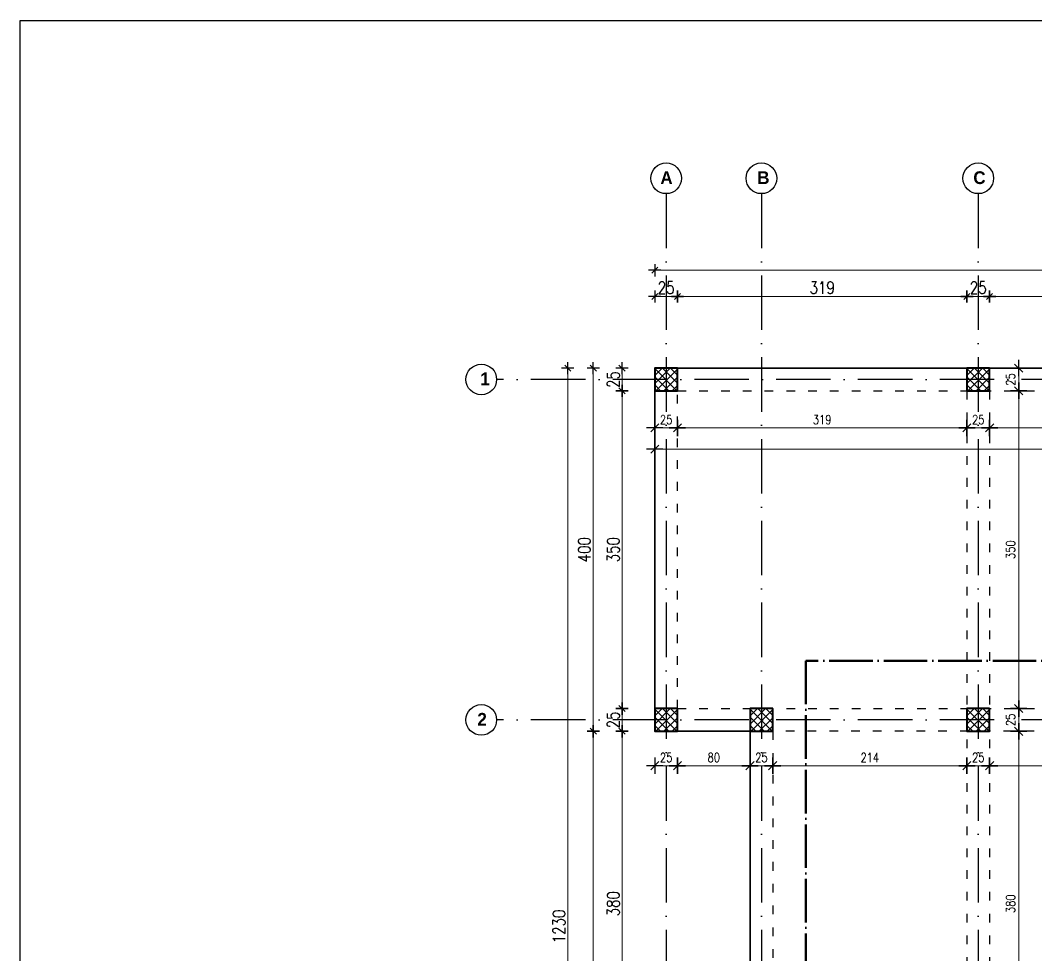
# Model space of a CAD drawing. Header units: metres. Extents: x 2674 to 33045, y -10854 to 2806.
# Drawn here: x 6315 to 7434, y 1230 to 2259 of the extents above; entities that cross this region are included whole.
import ezdxf

# ---------------------------------------------------------------- set-up
doc = ezdxf.new("R2010")
doc.units = ezdxf.units.M
for name, pattern in [('ACAD_ISO03W100', [30, 12, -18]), ('ACAD_ISO04W100', [30, 24, -3, 0, -3]), ('ACAD_ISO10W100', [18, 12, -3, 0, -3])]:
    doc.linetypes.add(name, pattern=pattern)
doc.layers.add('2d hamdia', color=7, linetype='Continuous')
doc.styles.add('_DIM Romans 0.8', font='romans.shx', dxfattribs={"width": 0.8})
doc.styles.get("Standard").update_dxf_attribs({"font": 'arial.ttf'})
doc.dimstyles.new('50 jasht', dxfattribs={"dimscale": 15, "dimtxt": 0.9, "dimasz": 0.3, "dimexe": 1.25, "dimexo": 0.625, "dimgap": 0.2, "dimtad": 1, "dimdec": 0, "dimzin": 12, "dimdsep": 46, "dimtxsty": '_DIM Romans 0.8', "dimblk": '- Kosa Crta za DIM (Mala)', "dimcen": 1, "dimse1": 1, "dimse2": 1, "dimclrd": 256, "dimclrt": 256, "dimazin": 3, "dimtfac": 1, "dimtdec": 0, "dimtix": 1, "dimtmove": 0, "dimatfit": 3, "dimfxl": 1, "dimlwd": 0, "dimarcsym": 0})
doc.dimstyles.new('50 mrena', dxfattribs={"dimscale": 10, "dimtxt": 1, "dimasz": 0.6, "dimexe": 1.25, "dimexo": 0.625, "dimgap": 0.4, "dimtad": 1, "dimdec": 0, "dimzin": 12, "dimdsep": 46, "dimtxsty": '_DIM Romans 0.8', "dimblk": '- Kosa Crta za DIM (Mala)', "dimcen": 2.5, "dimse1": 1, "dimse2": 1, "dimclrd": 256, "dimclrt": 256, "dimadec": 0, "dimazin": 3, "dimtfac": 1, "dimtdec": 0, "dimtix": 1, "dimtmove": 0, "dimatfit": 3, "dimfxl": 1, "dimlwd": 15, "dimarcsym": 0})

# ---------------------------------------------------------------- blocks, each defined once
blk = doc.blocks.new('- Kosa Crta za DIM (Mala)')
for points in [[(-1.5, 0), (1.5, 0)], [(-0.75, -0.75), (0.75, 0.75)], [(0, -1.5), (0, 1.5)]]:
    blk.add_lwpolyline(points)
blk = doc.blocks.new('*D117')
at = {"lineweight": 0, "transparency": 16777216}
blk.add_line((7018.8, 1954.6), (7034.8, 1954.6), dxfattribs=at)
at = {"layer": 'Defpoints', "color": 0, "lineweight": 0, "transparency": 16777216}
for p in [(7039.3, 1954.6), (7014.3, 1875.7), (7039.3, 1875.7)]:
    blk.add_point(p, dxfattribs=at)
at = {"lineweight": 0, "transparency": 16777216, "xscale": 4.5, "yscale": 4.5, "zscale": 4.5, "rotation": 180}
blk.add_blockref('- Kosa Crta za DIM (Mala)', (7014.3, 1954.6), dxfattribs=at)
at = {"lineweight": 0, "transparency": 16777216, "xscale": 4.5, "yscale": 4.5, "zscale": 4.5}
blk.add_blockref('- Kosa Crta za DIM (Mala)', (7039.3, 1954.6), dxfattribs=at)
at = {"lineweight": 0, "transparency": 16777216, "insert": (7026.8, 1964.3), "char_height": 13.5, "attachment_point": 5, "style": '_DIM Romans 0.8'}
blk.add_mtext('25', dxfattribs=at)
blk = doc.blocks.new('*D118')
at = {"lineweight": 0, "transparency": 16777216}
blk.add_line((7043.8, 1954.6), (7353.8, 1954.6), dxfattribs=at)
at = {"layer": 'Defpoints', "color": 0, "lineweight": 0, "transparency": 16777216}
for p in [(7358.3, 1954.6), (7039.3, 1875.7), (7358.3, 1875.7)]:
    blk.add_point(p, dxfattribs=at)
at = {"lineweight": 0, "transparency": 16777216, "xscale": 4.5, "yscale": 4.5, "zscale": 4.5, "rotation": 180}
blk.add_blockref('- Kosa Crta za DIM (Mala)', (7039.3, 1954.6), dxfattribs=at)
at = {"lineweight": 0, "transparency": 16777216, "xscale": 4.5, "yscale": 4.5, "zscale": 4.5}
blk.add_blockref('- Kosa Crta za DIM (Mala)', (7358.3, 1954.6), dxfattribs=at)
at = {"lineweight": 0, "transparency": 16777216, "insert": (7198.8, 1964.3), "char_height": 13.5, "attachment_point": 5, "style": '_DIM Romans 0.8'}
blk.add_mtext('319', dxfattribs=at)
blk = doc.blocks.new('*D119')
at = {"lineweight": 0, "transparency": 16777216}
blk.add_line((7362.8, 1954.6), (7378.8, 1954.6), dxfattribs=at)
at = {"layer": 'Defpoints', "color": 0, "lineweight": 0, "transparency": 16777216}
for p in [(7383.3, 1954.6), (7358.3, 1875.7), (7383.3, 1875.7)]:
    blk.add_point(p, dxfattribs=at)
at = {"lineweight": 0, "transparency": 16777216, "xscale": 4.5, "yscale": 4.5, "zscale": 4.5, "rotation": 180}
blk.add_blockref('- Kosa Crta za DIM (Mala)', (7358.3, 1954.6), dxfattribs=at)
at = {"lineweight": 0, "transparency": 16777216, "xscale": 4.5, "yscale": 4.5, "zscale": 4.5}
blk.add_blockref('- Kosa Crta za DIM (Mala)', (7383.3, 1954.6), dxfattribs=at)
at = {"lineweight": 0, "transparency": 16777216, "insert": (7370.8, 1964.3), "char_height": 13.5, "attachment_point": 5, "style": '_DIM Romans 0.8'}
blk.add_mtext('25', dxfattribs=at)
blk = doc.blocks.new('*D120')
at = {"lineweight": 0, "transparency": 16777216}
blk.add_line((7387.8, 1954.6), (7718.8, 1954.6), dxfattribs=at)
at = {"layer": 'Defpoints', "color": 0, "lineweight": 0, "transparency": 16777216}
for p in [(7723.3, 1954.6), (7383.3, 1875.7), (7723.3, 1875.7)]:
    blk.add_point(p, dxfattribs=at)
at = {"lineweight": 0, "transparency": 16777216, "xscale": 4.5, "yscale": 4.5, "zscale": 4.5, "rotation": 180}
blk.add_blockref('- Kosa Crta za DIM (Mala)', (7383.3, 1954.6), dxfattribs=at)
at = {"lineweight": 0, "transparency": 16777216, "xscale": 4.5, "yscale": 4.5, "zscale": 4.5}
blk.add_blockref('- Kosa Crta za DIM (Mala)', (7723.3, 1954.6), dxfattribs=at)
at = {"lineweight": 0, "transparency": 16777216, "insert": (7553.3, 1964.3), "char_height": 13.5, "attachment_point": 5, "style": '_DIM Romans 0.8'}
blk.add_mtext('340', dxfattribs=at)
blk = doc.blocks.new('*D124')
at = {"lineweight": 0, "transparency": 16777216}
blk.add_line((7018.8, 1983.5), (8148.8, 1983.5), dxfattribs=at)
at = {"layer": 'Defpoints', "color": 0, "lineweight": 0, "transparency": 16777216}
for p in [(8153.3, 1983.5), (7014.3, 1875.7), (8153.3, 1875.7)]:
    blk.add_point(p, dxfattribs=at)
at = {"lineweight": 0, "transparency": 16777216, "xscale": 4.5, "yscale": 4.5, "zscale": 4.5, "rotation": 180}
blk.add_blockref('- Kosa Crta za DIM (Mala)', (7014.3, 1983.5), dxfattribs=at)
at = {"lineweight": 0, "transparency": 16777216, "xscale": 4.5, "yscale": 4.5, "zscale": 4.5}
blk.add_blockref('- Kosa Crta za DIM (Mala)', (8153.3, 1983.5), dxfattribs=at)
at = {"lineweight": 0, "transparency": 16777216, "insert": (7583.8, 1993.2), "char_height": 13.5, "attachment_point": 5, "style": '_DIM Romans 0.8'}
blk.add_mtext('1139', dxfattribs=at)
blk = doc.blocks.new('*D155')
at = {"lineweight": 0, "transparency": 16777216}
blk.add_line((6978.2, 1100.2), (6978.2, 1471.2), dxfattribs=at)
at = {"layer": 'Defpoints', "color": 0, "lineweight": 0, "transparency": 16777216}
for p in [(6978.2, 1475.7), (7119.3, 1475.7), (7119.3, 1095.7)]:
    blk.add_point(p, dxfattribs=at)
at = {"lineweight": 0, "transparency": 16777216, "xscale": 4.5, "yscale": 4.5, "zscale": 4.5}
for p, rotation in [((6978.2, 1475.7), 90), ((6978.2, 1095.7), 270)]:
    blk.add_blockref('- Kosa Crta za DIM (Mala)', p, dxfattribs=dict(at, rotation=rotation))
at = {"lineweight": 0, "transparency": 16777216, "insert": (6968.5, 1285.7), "char_height": 13.5, "attachment_point": 5, "rotation": 90, "style": '_DIM Romans 0.8'}
blk.add_mtext('380', dxfattribs=at)
blk = doc.blocks.new('*D156')
at = {"lineweight": 0, "transparency": 16777216}
blk.add_line((6978.2, 1480.2), (6978.2, 1496.2), dxfattribs=at)
at = {"layer": 'Defpoints', "color": 0, "lineweight": 0, "transparency": 16777216}
for p in [(6978.2, 1500.7), (7119.3, 1500.7), (7119.3, 1475.7)]:
    blk.add_point(p, dxfattribs=at)
at = {"lineweight": 0, "transparency": 16777216, "xscale": 4.5, "yscale": 4.5, "zscale": 4.5}
for p, rotation in [((6978.2, 1500.7), 90), ((6978.2, 1475.7), 270)]:
    blk.add_blockref('- Kosa Crta za DIM (Mala)', p, dxfattribs=dict(at, rotation=rotation))
at = {"lineweight": 0, "transparency": 16777216, "insert": (6968.5, 1488.2), "char_height": 13.5, "attachment_point": 5, "rotation": 90, "style": '_DIM Romans 0.8'}
blk.add_mtext('25', dxfattribs=at)
blk = doc.blocks.new('*D157')
at = {"lineweight": 0, "transparency": 16777216}
blk.add_line((6978.2, 1505.2), (6978.2, 1846.2), dxfattribs=at)
at = {"layer": 'Defpoints', "color": 0, "lineweight": 0, "transparency": 16777216}
for p in [(6978.2, 1850.7), (7039.3, 1850.7), (7119.3, 1500.7)]:
    blk.add_point(p, dxfattribs=at)
at = {"lineweight": 0, "transparency": 16777216, "xscale": 4.5, "yscale": 4.5, "zscale": 4.5}
for p, rotation in [((6978.2, 1850.7), 90), ((6978.2, 1500.7), 270)]:
    blk.add_blockref('- Kosa Crta za DIM (Mala)', p, dxfattribs=dict(at, rotation=rotation))
at = {"lineweight": 0, "transparency": 16777216, "insert": (6968.5, 1675.7), "char_height": 13.5, "attachment_point": 5, "rotation": 90, "style": '_DIM Romans 0.8'}
blk.add_mtext('350', dxfattribs=at)
blk = doc.blocks.new('*D158')
at = {"lineweight": 0, "transparency": 16777216}
blk.add_line((6978.2, 1855.2), (6978.2, 1871.2), dxfattribs=at)
at = {"layer": 'Defpoints', "color": 0, "lineweight": 0, "transparency": 16777216}
for p in [(6978.2, 1875.7), (7039.3, 1875.7), (7039.3, 1850.7)]:
    blk.add_point(p, dxfattribs=at)
at = {"lineweight": 0, "transparency": 16777216, "xscale": 4.5, "yscale": 4.5, "zscale": 4.5}
for p, rotation in [((6978.2, 1875.7), 90), ((6978.2, 1850.7), 270)]:
    blk.add_blockref('- Kosa Crta za DIM (Mala)', p, dxfattribs=dict(at, rotation=rotation))
at = {"lineweight": 0, "transparency": 16777216, "insert": (6968.5, 1863.2), "char_height": 13.5, "attachment_point": 5, "rotation": 90, "style": '_DIM Romans 0.8'}
blk.add_mtext('25', dxfattribs=at)
blk = doc.blocks.new('*D159')
at = {"lineweight": 0, "transparency": 16777216}
blk.add_line((6946.5, 1871.2), (6946.5, 1480.2), dxfattribs=at)
at = {"layer": 'Defpoints', "color": 0, "lineweight": 0, "transparency": 16777216}
for p in [(7014.3, 1875.7), (6946.5, 1475.7), (7014.3, 1475.7)]:
    blk.add_point(p, dxfattribs=at)
at = {"lineweight": 0, "transparency": 16777216, "xscale": 4.5, "yscale": 4.5, "zscale": 4.5}
for p, rotation in [((6946.5, 1875.7), 90), ((6946.5, 1475.7), 270)]:
    blk.add_blockref('- Kosa Crta za DIM (Mala)', p, dxfattribs=dict(at, rotation=rotation))
at = {"lineweight": 0, "transparency": 16777216, "insert": (6936.7, 1675.7), "char_height": 13.5, "attachment_point": 5, "rotation": 90, "style": '_DIM Romans 0.8'}
blk.add_mtext('400', dxfattribs=at)
blk = doc.blocks.new('*D160')
at = {"lineweight": 0, "transparency": 16777216}
blk.add_line((6946.5, 1471.2), (6946.5, 905.2), dxfattribs=at)
at = {"layer": 'Defpoints', "color": 0, "lineweight": 0, "transparency": 16777216}
for p in [(7014.3, 1475.7), (6946.5, 900.7), (7069.3, 900.7)]:
    blk.add_point(p, dxfattribs=at)
at = {"lineweight": 0, "transparency": 16777216, "xscale": 4.5, "yscale": 4.5, "zscale": 4.5}
for p, rotation in [((6946.5, 1475.7), 90), ((6946.5, 900.7), 270)]:
    blk.add_blockref('- Kosa Crta za DIM (Mala)', p, dxfattribs=dict(at, rotation=rotation))
at = {"lineweight": 0, "transparency": 16777216, "insert": (6936.7, 1188.2), "char_height": 13.5, "attachment_point": 5, "rotation": 90, "style": '_DIM Romans 0.8'}
blk.add_mtext('575', dxfattribs=at)
blk = doc.blocks.new('*D162')
at = {"lineweight": 0, "transparency": 16777216}
blk.add_line((6918.4, 650.2), (6918.4, 1871.2), dxfattribs=at)
at = {"layer": 'Defpoints', "color": 0, "lineweight": 0, "transparency": 16777216}
for p in [(6918.4, 1875.7), (7014.3, 1875.7), (7069.3, 645.7)]:
    blk.add_point(p, dxfattribs=at)
at = {"lineweight": 0, "transparency": 16777216, "xscale": 4.5, "yscale": 4.5, "zscale": 4.5}
for p, rotation in [((6918.4, 1875.7), 90), ((6918.4, 645.7), 270)]:
    blk.add_blockref('- Kosa Crta za DIM (Mala)', p, dxfattribs=dict(at, rotation=rotation))
at = {"lineweight": 0, "transparency": 16777216, "insert": (6908.7, 1260.7), "char_height": 13.5, "attachment_point": 5, "rotation": 90, "style": '_DIM Romans 0.8'}
blk.add_mtext('1230', dxfattribs=at)
blk = doc.blocks.new('*D163')
at = {"lineweight": 15, "transparency": 16777216}
blk.add_line((7020.3, 1809.9), (7033.3, 1809.9), dxfattribs=at)
at = {"layer": 'Defpoints', "color": 0, "lineweight": 0, "transparency": 16777216}
for p in [(7014.3, 1850.7), (7039.3, 1850.7), (7039.3, 1809.9)]:
    blk.add_point(p, dxfattribs=at)
at = {"lineweight": 15, "transparency": 16777216, "xscale": 6, "yscale": 6, "zscale": 6, "rotation": 180}
blk.add_blockref('- Kosa Crta za DIM (Mala)', (7014.3, 1809.9), dxfattribs=at)
at = {"lineweight": 15, "transparency": 16777216, "xscale": 6, "yscale": 6, "zscale": 6}
blk.add_blockref('- Kosa Crta za DIM (Mala)', (7039.3, 1809.9), dxfattribs=at)
at = {"lineweight": 0, "transparency": 16777216, "insert": (7026.8, 1818.9), "char_height": 10, "attachment_point": 5, "style": '_DIM Romans 0.8'}
blk.add_mtext('25', dxfattribs=at)
blk = doc.blocks.new('*D164')
at = {"lineweight": 15, "transparency": 16777216}
blk.add_line((7045.3, 1809.9), (7352.3, 1809.9), dxfattribs=at)
at = {"layer": 'Defpoints', "color": 0, "lineweight": 0, "transparency": 16777216}
for p in [(7039.3, 1850.7), (7358.3, 1850.7), (7358.3, 1809.9)]:
    blk.add_point(p, dxfattribs=at)
at = {"lineweight": 15, "transparency": 16777216, "xscale": 6, "yscale": 6, "zscale": 6, "rotation": 180}
blk.add_blockref('- Kosa Crta za DIM (Mala)', (7039.3, 1809.9), dxfattribs=at)
at = {"lineweight": 15, "transparency": 16777216, "xscale": 6, "yscale": 6, "zscale": 6}
blk.add_blockref('- Kosa Crta za DIM (Mala)', (7358.3, 1809.9), dxfattribs=at)
at = {"lineweight": 0, "transparency": 16777216, "insert": (7198.8, 1818.9), "char_height": 10, "attachment_point": 5, "style": '_DIM Romans 0.8'}
blk.add_mtext('319', dxfattribs=at)
blk = doc.blocks.new('*D165')
at = {"lineweight": 15, "transparency": 16777216}
blk.add_line((7364.3, 1809.9), (7377.3, 1809.9), dxfattribs=at)
at = {"layer": 'Defpoints', "color": 0, "lineweight": 0, "transparency": 16777216}
for p in [(7358.3, 1850.7), (7383.3, 1850.7), (7383.3, 1809.9)]:
    blk.add_point(p, dxfattribs=at)
at = {"lineweight": 15, "transparency": 16777216, "xscale": 6, "yscale": 6, "zscale": 6, "rotation": 180}
blk.add_blockref('- Kosa Crta za DIM (Mala)', (7358.3, 1809.9), dxfattribs=at)
at = {"lineweight": 15, "transparency": 16777216, "xscale": 6, "yscale": 6, "zscale": 6}
blk.add_blockref('- Kosa Crta za DIM (Mala)', (7383.3, 1809.9), dxfattribs=at)
at = {"lineweight": 0, "transparency": 16777216, "insert": (7370.8, 1818.9), "char_height": 10, "attachment_point": 5, "style": '_DIM Romans 0.8'}
blk.add_mtext('25', dxfattribs=at)
blk = doc.blocks.new('*D166')
at = {"lineweight": 15, "transparency": 16777216}
blk.add_line((7389.3, 1809.9), (7717.3, 1809.9), dxfattribs=at)
at = {"layer": 'Defpoints', "color": 0, "lineweight": 0, "transparency": 16777216}
for p in [(7383.3, 1850.7), (7723.3, 1850.7), (7723.3, 1809.9)]:
    blk.add_point(p, dxfattribs=at)
at = {"lineweight": 15, "transparency": 16777216, "xscale": 6, "yscale": 6, "zscale": 6, "rotation": 180}
blk.add_blockref('- Kosa Crta za DIM (Mala)', (7383.3, 1809.9), dxfattribs=at)
at = {"lineweight": 15, "transparency": 16777216, "xscale": 6, "yscale": 6, "zscale": 6}
blk.add_blockref('- Kosa Crta za DIM (Mala)', (7723.3, 1809.9), dxfattribs=at)
at = {"lineweight": 0, "transparency": 16777216, "insert": (7553.3, 1818.9), "char_height": 10, "attachment_point": 5, "style": '_DIM Romans 0.8'}
blk.add_mtext('340', dxfattribs=at)
blk = doc.blocks.new('*D170')
at = {"lineweight": 15, "transparency": 16777216}
blk.add_line((8147.3, 1786.4), (7020.3, 1786.4), dxfattribs=at)
at = {"layer": 'Defpoints', "color": 0, "lineweight": 0, "transparency": 16777216}
for p in [(7014.3, 1850.7), (8153.3, 1850.7), (7014.3, 1786.4)]:
    blk.add_point(p, dxfattribs=at)
at = {"lineweight": 15, "transparency": 16777216, "xscale": 6, "yscale": 6, "zscale": 6, "rotation": 180}
blk.add_blockref('- Kosa Crta za DIM (Mala)', (7014.3, 1786.4), dxfattribs=at)
at = {"lineweight": 15, "transparency": 16777216, "xscale": 6, "yscale": 6, "zscale": 6}
blk.add_blockref('- Kosa Crta za DIM (Mala)', (8153.3, 1786.4), dxfattribs=at)
at = {"lineweight": 0, "transparency": 16777216, "insert": (7583.8, 1795.4), "char_height": 10, "attachment_point": 5, "style": '_DIM Romans 0.8'}
blk.add_mtext('1139', dxfattribs=at)
blk = doc.blocks.new('*D178')
at = {"lineweight": 15, "transparency": 16777216}
blk.add_line((7415.4, 1869.7), (7415.4, 1856.7), dxfattribs=at)
at = {"layer": 'Defpoints', "color": 0, "lineweight": 0, "transparency": 16777216}
for p in [(7383.3, 1875.7), (7383.3, 1850.7), (7415.4, 1850.7)]:
    blk.add_point(p, dxfattribs=at)
at = {"lineweight": 15, "transparency": 16777216, "xscale": 6, "yscale": 6, "zscale": 6}
for p, rotation in [((7415.4, 1875.7), 90), ((7415.4, 1850.7), 270)]:
    blk.add_blockref('- Kosa Crta za DIM (Mala)', p, dxfattribs=dict(at, rotation=rotation))
at = {"lineweight": 0, "transparency": 16777216, "insert": (7406.4, 1863.2), "char_height": 10, "attachment_point": 5, "rotation": 90, "style": '_DIM Romans 0.8'}
blk.add_mtext('25', dxfattribs=at)
blk = doc.blocks.new('*D179')
at = {"lineweight": 15, "transparency": 16777216}
blk.add_line((7415.4, 1844.7), (7415.4, 1506.7), dxfattribs=at)
at = {"layer": 'Defpoints', "color": 0, "lineweight": 0, "transparency": 16777216}
for p in [(7383.3, 1850.7), (7383.3, 1500.7), (7415.4, 1500.7)]:
    blk.add_point(p, dxfattribs=at)
at = {"lineweight": 15, "transparency": 16777216, "xscale": 6, "yscale": 6, "zscale": 6}
for p, rotation in [((7415.4, 1850.7), 90), ((7415.4, 1500.7), 270)]:
    blk.add_blockref('- Kosa Crta za DIM (Mala)', p, dxfattribs=dict(at, rotation=rotation))
at = {"lineweight": 0, "transparency": 16777216, "insert": (7406.4, 1675.7), "char_height": 10, "attachment_point": 5, "rotation": 90, "style": '_DIM Romans 0.8'}
blk.add_mtext('350', dxfattribs=at)
blk = doc.blocks.new('*D180')
at = {"lineweight": 15, "transparency": 16777216}
blk.add_line((7415.4, 1494.7), (7415.4, 1481.7), dxfattribs=at)
at = {"layer": 'Defpoints', "color": 0, "lineweight": 0, "transparency": 16777216}
for p in [(7383.3, 1500.7), (7383.3, 1475.7), (7415.4, 1475.7)]:
    blk.add_point(p, dxfattribs=at)
at = {"lineweight": 15, "transparency": 16777216, "xscale": 6, "yscale": 6, "zscale": 6}
for p, rotation in [((7415.4, 1500.7), 90), ((7415.4, 1475.7), 270)]:
    blk.add_blockref('- Kosa Crta za DIM (Mala)', p, dxfattribs=dict(at, rotation=rotation))
at = {"lineweight": 0, "transparency": 16777216, "insert": (7406.4, 1488.2), "char_height": 10, "attachment_point": 5, "rotation": 90, "style": '_DIM Romans 0.8'}
blk.add_mtext('25', dxfattribs=at)
blk = doc.blocks.new('*D181')
at = {"lineweight": 15, "transparency": 16777216}
blk.add_line((7415.4, 1469.7), (7415.4, 1101.7), dxfattribs=at)
at = {"layer": 'Defpoints', "color": 0, "lineweight": 0, "transparency": 16777216}
for p in [(7383.3, 1475.7), (7383.3, 1095.7), (7415.4, 1095.7)]:
    blk.add_point(p, dxfattribs=at)
at = {"lineweight": 15, "transparency": 16777216, "xscale": 6, "yscale": 6, "zscale": 6}
for p, rotation in [((7415.4, 1475.7), 90), ((7415.4, 1095.7), 270)]:
    blk.add_blockref('- Kosa Crta za DIM (Mala)', p, dxfattribs=dict(at, rotation=rotation))
at = {"lineweight": 0, "transparency": 16777216, "insert": (7406.4, 1285.7), "char_height": 10, "attachment_point": 5, "rotation": 90, "style": '_DIM Romans 0.8'}
blk.add_mtext('380', dxfattribs=at)
blk = doc.blocks.new('*D197')
at = {"lineweight": 15, "transparency": 16777216}
blk.add_line((7020.3, 1437.8), (7033.3, 1437.8), dxfattribs=at)
at = {"layer": 'Defpoints', "color": 0, "lineweight": 0, "transparency": 16777216}
for p in [(7014.3, 1475.7), (7039.3, 1475.7), (7039.3, 1437.8)]:
    blk.add_point(p, dxfattribs=at)
at = {"lineweight": 15, "transparency": 16777216, "xscale": 6, "yscale": 6, "zscale": 6, "rotation": 180}
blk.add_blockref('- Kosa Crta za DIM (Mala)', (7014.3, 1437.8), dxfattribs=at)
at = {"lineweight": 15, "transparency": 16777216, "xscale": 6, "yscale": 6, "zscale": 6}
blk.add_blockref('- Kosa Crta za DIM (Mala)', (7039.3, 1437.8), dxfattribs=at)
at = {"lineweight": 0, "transparency": 16777216, "insert": (7026.8, 1446.8), "char_height": 10, "attachment_point": 5, "style": '_DIM Romans 0.8'}
blk.add_mtext('25', dxfattribs=at)
blk = doc.blocks.new('*D198')
at = {"lineweight": 15, "transparency": 16777216}
blk.add_line((7045.3, 1437.8), (7113.3, 1437.8), dxfattribs=at)
at = {"layer": 'Defpoints', "color": 0, "lineweight": 0, "transparency": 16777216}
for p in [(7039.3, 1475.7), (7119.3, 1475.7), (7119.3, 1437.8)]:
    blk.add_point(p, dxfattribs=at)
at = {"lineweight": 15, "transparency": 16777216, "xscale": 6, "yscale": 6, "zscale": 6, "rotation": 180}
blk.add_blockref('- Kosa Crta za DIM (Mala)', (7039.3, 1437.8), dxfattribs=at)
at = {"lineweight": 15, "transparency": 16777216, "xscale": 6, "yscale": 6, "zscale": 6}
blk.add_blockref('- Kosa Crta za DIM (Mala)', (7119.3, 1437.8), dxfattribs=at)
at = {"lineweight": 0, "transparency": 16777216, "insert": (7079.3, 1446.8), "char_height": 10, "attachment_point": 5, "style": '_DIM Romans 0.8'}
blk.add_mtext('80', dxfattribs=at)
blk = doc.blocks.new('*D199')
at = {"lineweight": 15, "transparency": 16777216}
blk.add_line((7125.3, 1437.8), (7138.3, 1437.8), dxfattribs=at)
at = {"layer": 'Defpoints', "color": 0, "lineweight": 0, "transparency": 16777216}
for p in [(7119.3, 1475.7), (7144.3, 1475.7), (7144.3, 1437.8)]:
    blk.add_point(p, dxfattribs=at)
at = {"lineweight": 15, "transparency": 16777216, "xscale": 6, "yscale": 6, "zscale": 6, "rotation": 180}
blk.add_blockref('- Kosa Crta za DIM (Mala)', (7119.3, 1437.8), dxfattribs=at)
at = {"lineweight": 15, "transparency": 16777216, "xscale": 6, "yscale": 6, "zscale": 6}
blk.add_blockref('- Kosa Crta za DIM (Mala)', (7144.3, 1437.8), dxfattribs=at)
at = {"lineweight": 0, "transparency": 16777216, "insert": (7131.8, 1446.8), "char_height": 10, "attachment_point": 5, "style": '_DIM Romans 0.8'}
blk.add_mtext('25', dxfattribs=at)
blk = doc.blocks.new('*D200')
at = {"lineweight": 15, "transparency": 16777216}
blk.add_line((7150.3, 1437.8), (7352.3, 1437.8), dxfattribs=at)
at = {"layer": 'Defpoints', "color": 0, "lineweight": 0, "transparency": 16777216}
for p in [(7144.3, 1475.7), (7358.3, 1475.7), (7358.3, 1437.8)]:
    blk.add_point(p, dxfattribs=at)
at = {"lineweight": 15, "transparency": 16777216, "xscale": 6, "yscale": 6, "zscale": 6, "rotation": 180}
blk.add_blockref('- Kosa Crta za DIM (Mala)', (7144.3, 1437.8), dxfattribs=at)
at = {"lineweight": 15, "transparency": 16777216, "xscale": 6, "yscale": 6, "zscale": 6}
blk.add_blockref('- Kosa Crta za DIM (Mala)', (7358.3, 1437.8), dxfattribs=at)
at = {"lineweight": 0, "transparency": 16777216, "insert": (7251.3, 1446.8), "char_height": 10, "attachment_point": 5, "style": '_DIM Romans 0.8'}
blk.add_mtext('214', dxfattribs=at)
blk = doc.blocks.new('*D201')
at = {"lineweight": 15, "transparency": 16777216}
blk.add_line((7364.3, 1437.8), (7377.3, 1437.8), dxfattribs=at)
at = {"layer": 'Defpoints', "color": 0, "lineweight": 0, "transparency": 16777216}
for p in [(7358.3, 1475.7), (7383.3, 1475.7), (7383.3, 1437.8)]:
    blk.add_point(p, dxfattribs=at)
at = {"lineweight": 15, "transparency": 16777216, "xscale": 6, "yscale": 6, "zscale": 6, "rotation": 180}
blk.add_blockref('- Kosa Crta za DIM (Mala)', (7358.3, 1437.8), dxfattribs=at)
at = {"lineweight": 15, "transparency": 16777216, "xscale": 6, "yscale": 6, "zscale": 6}
blk.add_blockref('- Kosa Crta za DIM (Mala)', (7383.3, 1437.8), dxfattribs=at)
at = {"lineweight": 0, "transparency": 16777216, "insert": (7370.8, 1446.8), "char_height": 10, "attachment_point": 5, "style": '_DIM Romans 0.8'}
blk.add_mtext('25', dxfattribs=at)
blk = doc.blocks.new('*D202')
at = {"lineweight": 15, "transparency": 16777216}
blk.add_line((7389.3, 1437.8), (7717.3, 1437.8), dxfattribs=at)
at = {"layer": 'Defpoints', "color": 0, "lineweight": 0, "transparency": 16777216}
for p in [(7383.3, 1475.7), (7723.3, 1475.7), (7723.3, 1437.8)]:
    blk.add_point(p, dxfattribs=at)
at = {"lineweight": 15, "transparency": 16777216, "xscale": 6, "yscale": 6, "zscale": 6, "rotation": 180}
blk.add_blockref('- Kosa Crta za DIM (Mala)', (7383.3, 1437.8), dxfattribs=at)
at = {"lineweight": 15, "transparency": 16777216, "xscale": 6, "yscale": 6, "zscale": 6}
blk.add_blockref('- Kosa Crta za DIM (Mala)', (7723.3, 1437.8), dxfattribs=at)
at = {"lineweight": 0, "transparency": 16777216, "insert": (7553.3, 1446.8), "char_height": 10, "attachment_point": 5, "style": '_DIM Romans 0.8'}
blk.add_mtext('340', dxfattribs=at)

msp = doc.modelspace()

# ---------------------------------------------------------------- hatches: boundary and pattern name
at = {"layer": '2d hamdia', "lineweight": 0}
h = msp.add_hatch(dxfattribs=at)
h.set_pattern_fill('ANSI37', color=26, scale=2, style=0)
h.set_pattern_definition([(45, (-3951.329, -10), (-4.490128, 4.490128), []), (135, (-3951.329, -10), (-4.490128, -4.490128), [])])
h.paths.add_polyline_path([(7039.3, 1875.7), (7014.3, 1875.7), (7014.3, 1850.7), (7039.3, 1850.7)])
h = msp.add_hatch(dxfattribs=at)
h.set_pattern_fill('ANSI37', color=26, scale=2, style=0)
h.set_pattern_definition([(45, (-3607.329, -10), (-4.490128, 4.490128), []), (135, (-3607.329, -10), (-4.490128, -4.490128), [])])
h.paths.add_polyline_path([(7383.3, 1875.7), (7358.3, 1875.7), (7358.3, 1850.7), (7383.3, 1850.7)])
h = msp.add_hatch(dxfattribs=at)
h.set_pattern_fill('ANSI37', color=26, scale=2, style=0)
h.set_pattern_definition([(45, (-3951.329, -385), (-4.490128, 4.490128), []), (135, (-3951.329, -385), (-4.490128, -4.490128), [])])
h.paths.add_polyline_path([(7039.3, 1500.7), (7014.3, 1500.7), (7014.3, 1475.7), (7039.3, 1475.7)])
h = msp.add_hatch(dxfattribs=at)
h.set_pattern_fill('ANSI37', color=26, scale=2, style=0)
h.set_pattern_definition([(45, (-3846.329, -385), (-4.490128, 4.490128), []), (135, (-3846.329, -385), (-4.490128, -4.490128), [])])
h.paths.add_polyline_path([(7144.3, 1500.7), (7119.3, 1500.7), (7119.3, 1475.7), (7144.3, 1475.7)])
h = msp.add_hatch(dxfattribs=at)
h.set_pattern_fill('ANSI37', color=26, scale=2, style=0)
h.set_pattern_definition([(45, (-3607.329, -385), (-4.490128, 4.490128), []), (135, (-3607.329, -385), (-4.490128, -4.490128), [])])
h.paths.add_polyline_path([(7383.3, 1500.7), (7358.3, 1500.7), (7358.3, 1475.7), (7383.3, 1475.7)])

# ---------------------------------------------------------------- linework, layer by layer
at = {"color": 124, "linetype": 'ACAD_ISO10W100', "lineweight": 25, "ltscale": 5}
for p, q in [((7026.8, 2067.9), (7026.8, 597)), ((7131.8, 2067.9), (7131.8, 597)), ((7370.8, 2067.9), (7370.8, 597)), ((8199.2, 1863.2), (6840, 1863.2)), ((8199.2, 1488.2), (6840, 1488.2))]:
    msp.add_line(p, q, dxfattribs=at)
for p, q in [((8153.3, 1875.7), (7014.3, 1875.7)), ((7014.3, 1875.7), (7014.3, 1475.7)), ((7014.3, 1475.7), (7119.3, 1475.7)), ((7119.3, 1475.7), (7119.3, 900.7))]:
    msp.add_line(p, q)
at = {"color": 242, "linetype": 'ACAD_ISO03W100', "ltscale": 0.8}
for p, q in [((7039.3, 1850.7), (8128.3, 1850.7)), ((7039.3, 1500.7), (7039.3, 1850.7)), ((7358.3, 1850.7), (7358.3, 670.7)), ((7383.3, 1850.7), (7383.3, 721.5)), ((7039.3, 1500.7), (8128.3, 1500.7)), ((8128.3, 1475.7), (7144.3, 1475.7)), ((7144.3, 1475.7), (7144.3, 670.7))]:
    msp.add_line(p, q, dxfattribs=at)
at = {"elevation": -574.7}
msp.add_lwpolyline([(6315, 158.8), (6315, 2258.8), (9285, 2258.8), (9285, 158.8), (6315, 158.8)], close=True, dxfattribs=at)
at = {"color": 13, "linetype": 'ACAD_ISO04W100', "lineweight": 50, "ltscale": 2}
msp.add_lwpolyline([(7615.1, 1928), (7615.1, 1553.4), (7180.7, 1553.4), (7180.7, 878.5), (7615.1, 878.5), (7615.1, 587.2)], dxfattribs=at)
at = {"lineweight": 40}
for points in [[(7039.3, 1875.7), (7014.3, 1875.7), (7014.3, 1850.7), (7039.3, 1850.7)], [(7383.3, 1875.7), (7358.3, 1875.7), (7358.3, 1850.7), (7383.3, 1850.7)], [(7039.3, 1500.7), (7014.3, 1500.7), (7014.3, 1475.7), (7039.3, 1475.7)], [(7144.3, 1500.7), (7119.3, 1500.7), (7119.3, 1475.7), (7144.3, 1475.7)], [(7383.3, 1500.7), (7358.3, 1500.7), (7358.3, 1475.7), (7383.3, 1475.7)]]:
    msp.add_lwpolyline(points, close=True, dxfattribs=at)
at = {"lineweight": 30}
msp.add_lwpolyline([(8153.3, 1875.7), (8153.3, 885.7, -0.414214), (7913.3, 645.7), (7069.3, 645.7), (7069.3, 900.7), (7119.3, 900.7), (7119.3, 1475.7), (7014.3, 1475.7), (7014.3, 1875.7)], format="xyb", close=True, dxfattribs=at)
at = {"color": 124, "lineweight": 25, "ltscale": 5}
for centre in [(7026.8, 2084.8), (7131.8, 2084.8), (7370.8, 2084.8), (6823.1, 1863.2), (6823.1, 1488.2)]:
    msp.add_circle(centre, 16.9, dxfattribs=at)

# ---------------------------------------------------------------- texts
at = {"char_height": 14, "attachment_point": 1}
for s, insert in [('\\pi-0.86665;{\\fEras Light ITC|b1|i0|c0|p34;\\C124;A}', (7021.3, 2092.5)), ('\\pi0.92653;{\\fEras Light ITC|b1|i0|c0|p34;\\C124;B}', (7126.3, 2092.5)), ('\\pi0.078194;{\\fEras Light ITC|b1|i0|c0|p34;\\C124;C}', (7365.3, 2092.5)), ('\\pi4.396;{\\fEras Light ITC|b1|i0|c0|p34;\\C124;1}', (6817.6, 1870.9)), ('\\pi1.1704;{\\fEras Light ITC|b1|i0|c0|p34;\\C124;2}', (6817.6, 1495.9))]:
    msp.add_mtext_dynamic_manual_height_columns(s, width=11.19, gutter_width=12.5, heights=[0], dxfattribs=dict(at, insert=insert))

# ---------------------------------------------------------------- dimensions: what is measured, and where the dimension line sits
at = {"lineweight": 0}
for base, p1, p2, dimstyle, picture, middle in [((8153.3, 1983.5), (7014.3, 1875.7), (8153.3, 1875.7), '50 jasht', '*D124', (7583.8, 1993.2)), ((7039.3, 1954.6), (7014.3, 1875.7), (7039.3, 1875.7), '50 jasht', '*D117', (7026.8, 1964.3)), ((7039.3, 1809.9), (7014.3, 1850.7), (7039.3, 1850.7), '50 mrena', '*D163', (7026.8, 1818.9)), ((7014.3, 1786.4), (8153.3, 1850.7), (7014.3, 1850.7), '50 mrena', '*D170', (7583.8, 1795.4)), ((7039.3, 1437.8), (7014.3, 1475.7), (7039.3, 1475.7), '50 mrena', '*D197', (7026.8, 1446.8))]:
    dim = msp.add_linear_dim(base=base, p1=p1, p2=p2, dimstyle=dimstyle, dxfattribs=at)
    dim.commit()
    dim.dimension.update_dxf_attribs({"geometry": picture, "text_midpoint": middle})
for base, p1, p2, dimstyle, picture, middle in [((7358.3, 1954.6), (7039.3, 1875.7), (7358.3, 1875.7), '50 jasht', '*D118', (7198.8, 1964.3)), ((7383.3, 1954.6), (7358.3, 1875.7), (7383.3, 1875.7), '50 jasht', '*D119', (7370.8, 1964.3)), ((7723.3, 1954.6), (7383.3, 1875.7), (7723.3, 1875.7), '50 jasht', '*D120', (7553.3, 1964.3)), ((7358.3, 1809.9), (7039.3, 1850.7), (7358.3, 1850.7), '50 mrena', '*D164', (7198.8, 1818.9)), ((7383.3, 1809.9), (7358.3, 1850.7), (7383.3, 1850.7), '50 mrena', '*D165', (7370.8, 1818.9)), ((7723.3, 1809.9), (7383.3, 1850.7), (7723.3, 1850.7), '50 mrena', '*D166', (7553.3, 1818.9)), ((7119.3, 1437.8), (7039.3, 1475.7), (7119.3, 1475.7), '50 mrena', '*D198', (7079.3, 1446.8)), ((7144.3, 1437.8), (7119.3, 1475.7), (7144.3, 1475.7), '50 mrena', '*D199', (7131.8, 1446.8)), ((7358.3, 1437.8), (7144.3, 1475.7), (7358.3, 1475.7), '50 mrena', '*D200', (7251.3, 1446.8)), ((7383.3, 1437.8), (7358.3, 1475.7), (7383.3, 1475.7), '50 mrena', '*D201', (7370.8, 1446.8)), ((7723.3, 1437.8), (7383.3, 1475.7), (7723.3, 1475.7), '50 mrena', '*D202', (7553.3, 1446.8))]:
    dim = msp.add_linear_dim(base=base, p1=p1, p2=p2, dimstyle=dimstyle, override={"dimtmove": 1}, dxfattribs=at)
    dim.commit()
    dim.dimension.update_dxf_attribs({"geometry": picture, "text_midpoint": middle})
for base, p1, p2, dimstyle, picture, middle in [((6918.4, 1875.7), (7069.3, 645.7), (7014.3, 1875.7), '50 jasht', '*D162', (6908.7, 1260.7)), ((6946.5, 1475.7), (7014.3, 1875.7), (7014.3, 1475.7), '50 jasht', '*D159', (6936.7, 1675.7)), ((7415.4, 1850.7), (7383.3, 1875.7), (7383.3, 1850.7), '50 mrena', '*D178', (7406.4, 1863.2))]:
    dim = msp.add_linear_dim(base=base, p1=p1, p2=p2, angle=90, dimstyle=dimstyle, dxfattribs=at)
    dim.commit()
    dim.dimension.update_dxf_attribs({"geometry": picture, "text_midpoint": middle})
for base, p1, p2, dimstyle, picture, middle in [((6978.2, 1875.7), (7039.3, 1850.7), (7039.3, 1875.7), '50 jasht', '*D158', (6968.5, 1863.2)), ((7415.4, 1500.7), (7383.3, 1850.7), (7383.3, 1500.7), '50 mrena', '*D179', (7406.4, 1675.7)), ((6978.2, 1850.7), (7119.3, 1500.7), (7039.3, 1850.7), '50 jasht', '*D157', (6968.5, 1675.7)), ((6978.2, 1500.7), (7119.3, 1475.7), (7119.3, 1500.7), '50 jasht', '*D156', (6968.5, 1488.2)), ((7415.4, 1475.7), (7383.3, 1500.7), (7383.3, 1475.7), '50 mrena', '*D180', (7406.4, 1488.2)), ((6946.5, 900.7), (7014.3, 1475.7), (7069.3, 900.7), '50 jasht', '*D160', (6936.7, 1188.2)), ((6978.2, 1475.7), (7119.3, 1095.7), (7119.3, 1475.7), '50 jasht', '*D155', (6968.5, 1285.7)), ((7415.4, 1095.7), (7383.3, 1475.7), (7383.3, 1095.7), '50 mrena', '*D181', (7406.4, 1285.7))]:
    dim = msp.add_linear_dim(base=base, p1=p1, p2=p2, angle=90, dimstyle=dimstyle, override={"dimtmove": 1}, dxfattribs=at)
    dim.commit()
    dim.dimension.update_dxf_attribs({"geometry": picture, "text_midpoint": middle})

doc.saveas('drawing.dxf')
